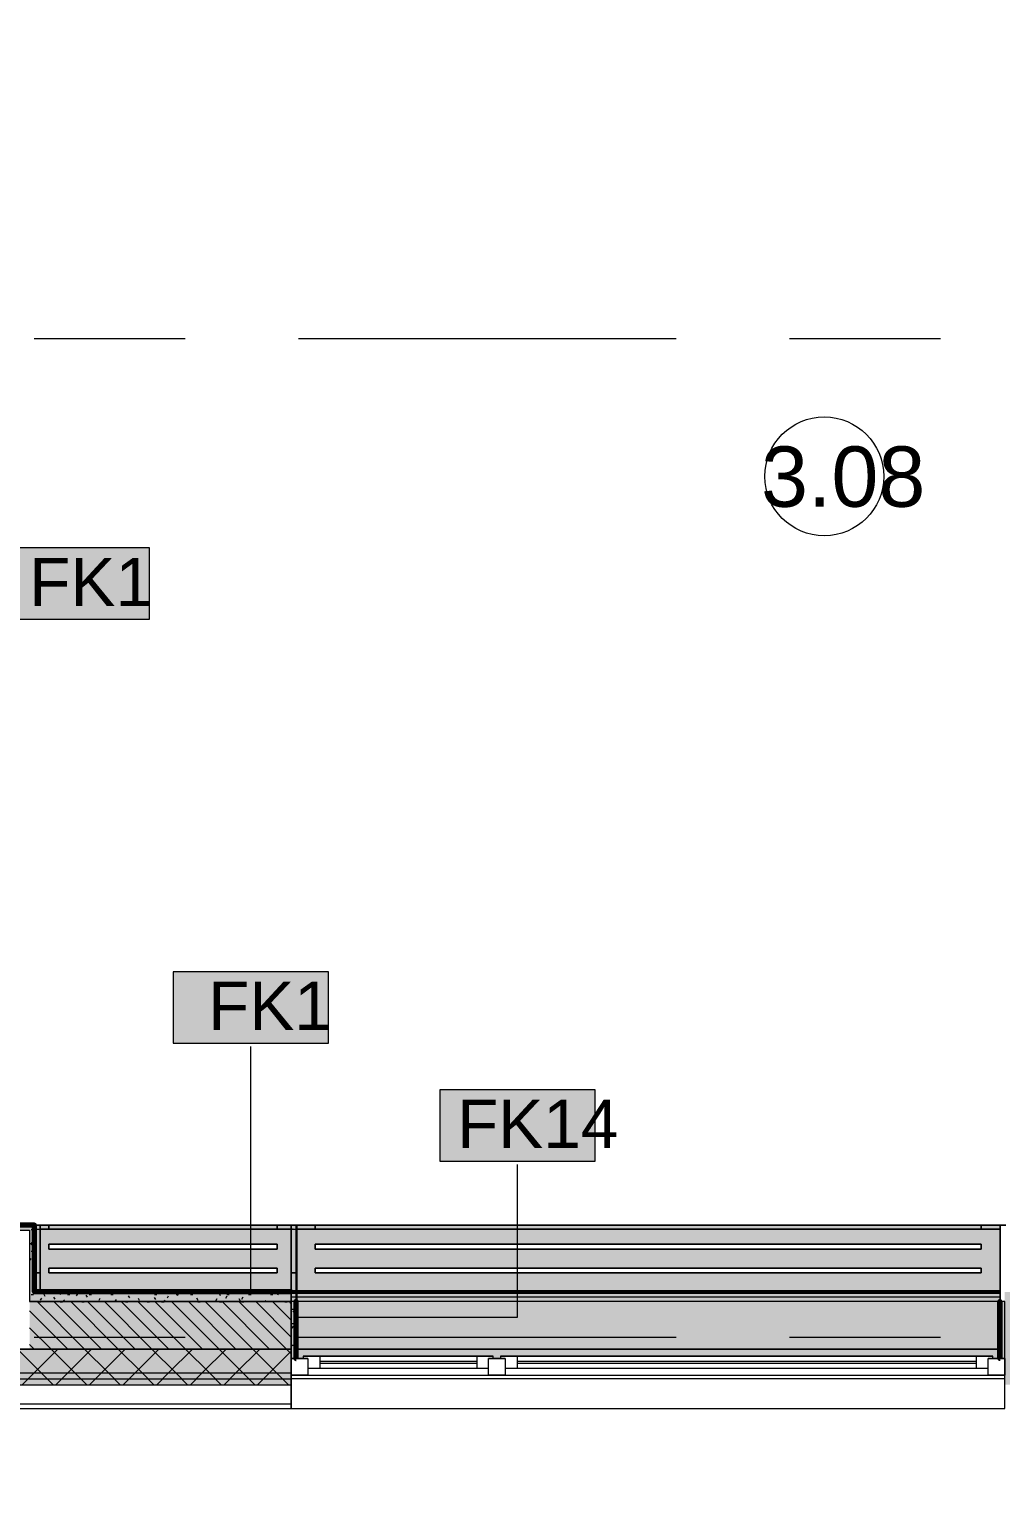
# Model space of a CAD drawing. Header units: millimetres. Extents: x -3817 to 677485, y -22715 to 103890.
# Drawn here: x 628166 to 632248, y 4757 to 10977 of the extents above; entities that cross this region are included whole.
import ezdxf

# ---------------------------------------------------------------- set-up
doc = ezdxf.new("R2010")
doc.units = ezdxf.units.MM
doc.layers.add('PDF _Геометрия', color=7, linetype='Continuous', true_color=0x1d1d1d)
doc.layers.add('PDF _Сплошная заливка', color=7, linetype='Continuous', true_color=0xffffff)
doc.layers.add('PDF _Текст', color=7, linetype='Continuous')
doc.styles.add('PDF GOST-Common', font='arial.ttf')

msp = doc.modelspace()

# ---------------------------------------------------------------- hatches: boundary and pattern name
at = {"layer": 'PDF _Сплошная заливка', "transparency": 33554559}
msp.add_hatch(color=256, dxfattribs=at).paths.add_polyline_path([(628165.5, 5926.9), (628185.5, 5926.9), (628185.5, 5946.9), (627905.5, 5946.9), (627905.5, 5926.9)])
at = {"layer": 'PDF _Сплошная заливка', "true_color": 0xeae6de, "transparency": 33554559}
h = msp.add_hatch(color=254, dxfattribs=at)
h.paths.add_polyline_path([(629267, 5626.9), (629286.5, 5626.9), (629286.5, 5947.8), (628186.5, 5946.9), (628186.5, 5667.9), (629265.4, 5666.9), (629265.5, 5626.9)], flags=0)
h.paths.add_polyline_path([(628246.2, 5747.8), (628246.2, 5767.8), (629206.5, 5767.8), (629206.5, 5747.8), (628369.6, 5747.8)], flags=0)
h.paths.add_polyline_path([(628246.2, 5847.8), (628246.2, 5867.8), (629206.5, 5867.8), (629206.5, 5847.8), (628369.6, 5847.8)], flags=0)
h = msp.add_hatch(color=254, dxfattribs=at)
h.paths.add_polyline_path([(632244.5, 5387.9), (632246.5, 5947.8), (629286.5, 5947.8), (629286.5, 5387.9), (629315.5, 5387.9), (629315.5, 5396.9), (630115.5, 5396.9), (630115.5, 5387.9), (630145.5, 5387.9), (630145.5, 5396.9), (632215.5, 5396.9), (632215.5, 5387.9)], flags=0)
h.paths.add_polyline_path([(632011.4, 5747.8), (629366.5, 5747.8), (629366.5, 5767.8), (632166.5, 5767.8), (632166.5, 5747.8)], flags=0)
h.paths.add_polyline_path([(632011.4, 5847.8), (629366.5, 5847.8), (629366.5, 5867.8), (632166.5, 5867.8), (632166.5, 5847.8)], flags=0)
at = {"layer": 'PDF _Сплошная заливка', "transparency": 33554559}
h = msp.add_hatch(color=256, dxfattribs=at)
h.paths.add_polyline_path([(632265.5, 5626.9), (632535.5, 5626.9), (632535.5, 5666.9), (632265.5, 5666.9)], flags=0)
h.paths.add_polyline_path([(629098, 5626.9), (629265.4, 5626.9), (629265.4, 5666.9), (628185.5, 5666.9), (628185.5, 5626.9), (628369.6, 5626.9)], flags=0)
h = msp.add_hatch(color=256, dxfattribs=at)
h.paths.add_polyline_path([(636385.5, 5426.9), (636385.5, 5626.9), (636310.5, 5626.9), (636310.5, 5426.9), (636381.5, 5426.9)], flags=0)
h.paths.add_polyline_path([(635385.5, 5426.9), (635385.5, 5626.9), (634485.5, 5626.9), (634485.5, 5426.9), (634924.8, 5426.9)], flags=0)
h.paths.add_polyline_path([(633585.5, 5426.9), (633585.5, 5626.9), (633035.5, 5626.9), (633035.5, 5426.9), (633468.1, 5426.9)], flags=0)
h.paths.add_polyline_path([(632265.5, 5426.9), (632535.5, 5426.9), (632535.5, 5626.9), (632265.5, 5626.9), (632265.5, 5520.7)], flags=0)
h.paths.add_polyline_path([(629265.5, 5426.9), (629265.5, 5626.9), (628165.5, 5626.9), (628165.5, 5426.9), (629098, 5426.9)], flags=0)
h = msp.add_hatch(color=256, dxfattribs=at)
h.paths.add_polyline_path([(636885.5, 5326.9), (636887.1, 5326.9), (636885.5, 5426.9), (636285.5, 5426.9), (636285.5, 5326.9), (636385.5, 5326.9)], flags=0)
h.paths.add_polyline_path([(635385.5, 5326.9), (635385.5, 5426.9), (634485.5, 5426.9), (634485.5, 5326.9), (634924.8, 5326.9)], flags=0)
h.paths.add_polyline_path([(633585.5, 5326.9), (633585.5, 5426.9), (632265.5, 5426.9), (632265.5, 5326.9), (633468.1, 5326.9)], flags=0)
h.paths.add_polyline_path([(629098, 5326.9), (629265.5, 5326.9), (629265.5, 5426.9), (627885.5, 5426.9), (627885.5, 5326.9), (628369.6, 5326.9)], flags=0)
h = msp.add_hatch(color=256, dxfattribs=at)
h.paths.add_polyline_path([(636987.1, 5276.9), (636987.1, 5326.9), (636285.5, 5326.9), (636285.5, 5276.9), (636887.1, 5276.9)], flags=0)
h.paths.add_polyline_path([(635385.5, 5276.9), (635385.5, 5326.9), (634485.5, 5326.9), (634485.5, 5276.9), (634924.8, 5276.9)], flags=0)
h.paths.add_polyline_path([(633585.5, 5276.9), (633585.5, 5326.9), (632265.5, 5326.9), (632265.5, 5276.9), (633468.1, 5276.9)], flags=0)
h.paths.add_polyline_path([(629098, 5276.9), (629265.5, 5276.9), (629265.5, 5326.9), (627885.5, 5326.9), (627885.5, 5276.9), (628369.6, 5276.9)], flags=0)

# ---------------------------------------------------------------- linework, layer by layer
at = {"layer": 'PDF _Геометрия', "color": 231, "lineweight": 70, "true_color": 0xff80c0}
for points in [[(629265.5, 5666.9), (629265.5, 5667.9), (628186.5, 5667.9), (628186.5, 5946.9), (628186.5, 5947.9), (627906.5, 5947.9), (627906.5, 10976.9), (627905.5, 10976.9)], [(628185.5, 5946.9), (628185.5, 5926.9)]]:
    msp.add_lwpolyline(points, dxfattribs=at)
at = {"layer": 'PDF _Геометрия', "color": 231, "lineweight": 9, "true_color": 0xff80c0}
for points in [[(627905.5, 10976.9), (627905.5, 5946.9), (627906.5, 5946.9), (628185.5, 5946.9)], [(628185.5, 5926.9), (628185.5, 5666.9), (628186.5, 5666.9), (629265.5, 5666.9)]]:
    msp.add_lwpolyline(points, dxfattribs=at)
at = {"layer": 'PDF _Геометрия', "color": 9, "lineweight": 9, "true_color": 0xc0c0c0}
for points in [[(627885.5, 5926.9), (627885.5, 9776.9), (627885.5, 5926.9), (627905.5, 5926.9), (628165.5, 5926.9), (628165.5, 5626.9), (628185.5, 5626.9), (629265.4, 5626.9), (629265.4, 5666.9)], [(625970.5, 9556.9), (627665.5, 9556.9), (627665.5, 3026.9), (627885.5, 3026.9), (628043.5, 3026.9), (628043.5, 5176.9), (629265.5, 5176.9), (629265.5, 5426.9), (629265.5, 5626.9), (628165.5, 5626.9)], [(628185.5, 5926.9), (628185.5, 5946.9)], [(629265.5, 5386.9), (629265.5, 5176.9), (632265.5, 5176.9), (632265.5, 5386.9)]]:
    msp.add_lwpolyline(points, dxfattribs=at)
at = {"layer": 'PDF _Геометрия', "color": 253, "lineweight": 9, "true_color": 0xaaaaaa}
for points in [[(628185.2, 9676.9), (628820.2, 9676.9)], [(629296.4, 9676.9), (630883.9, 9676.9)], [(631360.2, 9676.9), (631995.2, 9676.9)], [(628185.2, 5476.9), (628820.2, 5476.9)], [(629296.4, 5476.9), (630883.9, 5476.9)], [(631360.2, 5476.9), (631995.2, 5476.9)], [(629335.5, 5386.9), (629265.5, 5386.9)], [(629385.5, 5376.9), (630045.5, 5376.9)], [(630045.5, 5366.9), (629385.5, 5366.9)], [(630165.5, 5386.9), (630095.5, 5386.9)], [(630215.5, 5376.9), (632145.5, 5376.9)], [(632145.5, 5366.9), (630215.5, 5366.9)], [(632265.5, 5386.9), (632195.5, 5386.9)], [(629265.5, 5316.9), (632265.5, 5316.9)]]:
    msp.add_lwpolyline(points, dxfattribs=at)
at = {"layer": 'PDF _Геометрия', "color": 7, "lineweight": 9}
for points in [[(628670, 8796.8), (628016.9, 8796.8), (628016.9, 8496.8), (628670, 8496.8)], [(629422.1, 7014.3), (628769, 7014.3), (628769, 6714.3), (629422.1, 6714.3)], [(630543, 6517.5), (629889.9, 6517.5), (629889.9, 6217.5), (630543, 6217.5)], [(629265.5, 5426.9), (628065.5, 5426.9)]]:
    msp.add_lwpolyline(points, close=True, dxfattribs=at)
for points in [[(629095.6, 5667.4), (629095.6, 6700.4)], [(629292.6, 5561.1), (630216.5, 5561.1), (630216.5, 6203.6)], [(628185.5, 5946.9), (627906.5, 5946.9)], [(628185.5, 5666.9), (628185.5, 5926.9)], [(629265.4, 5666.9), (628186.5, 5666.9)], [(627885.5, 5326.9), (629265.5, 5326.9)], [(627964.5, 3026.9), (627964.5, 5301.9), (629265.5, 5301.9)], [(627885.5, 5276.9), (629265.5, 5276.9)], [(627885.5, 5196.9), (628035.5, 5196.9), (628038.5, 5196.9), (629265.5, 5196.9)]]:
    msp.add_lwpolyline(points, dxfattribs=at)
at = {"layer": 'PDF _Геометрия', "color": 8, "lineweight": 9, "true_color": 0x808080}
for points in [[(629286.5, 5587.9), (629286.5, 5947.8), (628166.2, 5947.8), (629286.5, 5947.8), (632246.5, 5947.8), (632246.5, 5626.9), (632246.5, 5947.8), (629286.5, 5947.8), (629286.5, 5387.9), (629315.5, 5387.9), (629286.5, 5387.9)], [(628210.2, 5947.8), (629265.4, 5947.8), (628210.2, 5947.8)], [(628246.5, 5947.8), (629206.5, 5947.8), (628246.5, 5947.8)], [(632246.4, 5947.8), (629289.4, 5947.8), (632246.4, 5947.8)], [(632166.5, 5947.8), (629366.5, 5947.8), (632166.5, 5947.8)]]:
    msp.add_lwpolyline(points, dxfattribs=at)
for points in [[(628166.5, 5947.8), (628186.2, 5947.8)], [(628210.2, 5947.9), (628186.2, 5947.9)], [(628210.2, 5947.9), (628186.2, 5947.9)], [(629289.4, 5947.9), (629265.4, 5947.9)], [(629289.4, 5947.9), (629265.4, 5947.9)], [(632270.4, 5947.9), (632246.4, 5947.9)], [(632270.4, 5947.9), (632246.4, 5947.9)], [(628246.2, 5847.8), (628246.2, 5867.8), (629206.5, 5867.8), (629206.5, 5847.8)], [(628246.2, 5847.8), (629206.5, 5847.8), (629206.5, 5867.8), (628246.2, 5867.8)], [(632166.5, 5867.8), (632166.5, 5847.8), (629366.5, 5847.8), (629366.5, 5867.8)], [(632166.5, 5867.8), (629366.5, 5867.8), (629366.5, 5847.8), (632166.5, 5847.8)], [(628246.2, 5747.8), (628246.2, 5767.8), (629206.5, 5767.8), (629206.5, 5747.8)], [(628246.2, 5747.8), (629206.5, 5747.8), (629206.5, 5767.8), (628246.2, 5767.8)], [(632166.5, 5767.8), (632166.5, 5747.8), (629366.5, 5747.8), (629366.5, 5767.8)], [(632166.5, 5767.8), (629366.5, 5767.8), (629366.5, 5747.8), (632166.5, 5747.8)], [(630115.5, 5387.9), (630145.5, 5387.9)], [(632215.5, 5387.9), (632244.5, 5387.9)]]:
    msp.add_lwpolyline(points, close=True, dxfattribs=at)
at = {"layer": 'PDF _Геометрия', "color": 253, "lineweight": 9, "true_color": 0x9b9b9b}
for points in [[(628172.1, 5930.7), (628182.2, 5930.7)], [(628174.9, 5875.7), (628169.9, 5867)], [(628177.4, 5863.4), (628172.4, 5872.1)], [(628170.8, 5807.7), (628165.8, 5799)], [(628172.1, 5839.3), (628182.2, 5839.3)], [(628182, 5766.1), (628176.9, 5757.3)], [(628185.5, 5727.6), (628180.6, 5736.1)], [(628298.7, 5663.5), (628293.7, 5654.7)], [(628503.4, 5664.5), (628502.1, 5666.9)], [(628582.2, 5666.9), (628581, 5664.8)], [(628790.2, 5661.3), (628785.1, 5652.6)], [(628828.6, 5666.9), (628826.8, 5663.7)], [(628899, 5666.9), (628894.8, 5659.6)], [(628926.9, 5662.6), (628924.4, 5666.9)], [(628968.5, 5651.5), (628963.5, 5660.2)], [(629145.3, 5666.9), (629140.5, 5658.5)], [(629213.6, 5663.2), (629208.6, 5654.5)], [(628172.1, 5656.4), (628182.2, 5656.4)], [(628202.6, 5625.9), (628212.6, 5625.9)], [(628215.4, 5641.1), (628210.4, 5632.4)], [(628231.3, 5648.2), (628226.3, 5656.9)], [(628272.9, 5637), (628267.9, 5645.7)], [(628294, 5625.9), (628304.1, 5625.9)], [(628314, 5626.9), (628309.6, 5634.6)], [(628324.5, 5656.4), (628334.6, 5656.4)], [(628366.7, 5659.4), (628361.7, 5650.7)], [(628385.5, 5625.9), (628395.5, 5625.9)], [(628409, 5645.2), (628404, 5653.9)], [(628415.9, 5656.4), (628426, 5656.4)], [(628461.2, 5640.1), (628456.1, 5631.3)], [(628507.4, 5656.4), (628517.4, 5656.4)], [(628529.2, 5636), (628524.2, 5627.3)], [(628568.3, 5625.9), (628578.4, 5625.9)], [(628586.7, 5642.2), (628581.7, 5650.9)], [(628628.3, 5631), (628623.3, 5639.8)], [(628659.8, 5625.9), (628669.8, 5625.9)], [(628690.3, 5656.4), (628700.3, 5656.4)], [(628696.4, 5635.1), (628691.4, 5643.8)], [(628720.7, 5625.9), (628730.8, 5625.9)], [(628736.4, 5626.9), (628733, 5632.7)], [(628748.5, 5650.1), (628743.5, 5641.4)], [(628781.7, 5656.4), (628791.8, 5656.4)], [(628842.7, 5656.4), (628852.7, 5656.4)], [(628874.1, 5632.1), (628869.1, 5640.8)], [(628873.1, 5625.9), (628883.2, 5625.9)], [(628952.6, 5637.9), (628947.6, 5629.2)], [(628964.6, 5625.9), (628974.6, 5625.9)], [(628994.3, 5649), (628989.2, 5640.3)], [(628995.1, 5656.4), (629005.1, 5656.4)], [(629051.8, 5629.1), (629046.8, 5637.9)], [(629056, 5625.9), (629066.1, 5625.9)], [(629062.3, 5644.9), (629057.3, 5636.2)], [(629086.5, 5656.4), (629096.6, 5656.4)], [(629158.7, 5626.9), (629156.4, 5630.8)], [(629177.9, 5656.4), (629188, 5656.4)], [(629238.9, 5625.9), (629249, 5625.9)], [(629269.4, 5595.4), (629279.4, 5595.4)], [(629277.6, 5591.1), (629272.5, 5582.3)], [(629273.5, 5523), (629268.4, 5514.3)], [(629269.4, 5534.5), (629279.4, 5534.5)], [(629284.6, 5481.4), (629279.6, 5472.7)], [(629285.5, 5529.2), (629285.4, 5529.3)], [(629268.1, 5437.3), (629265.5, 5441.9)], [(629269.4, 5443), (629279.4, 5443)], [(632247.4, 5397.6), (632245.5, 5401.1)]]:
    msp.add_lwpolyline(points, dxfattribs=at)
at = {"layer": 'PDF _Геометрия', "color": 254, "lineweight": 9, "true_color": 0xdfdfdf}
for points in [[(628210.2, 5947.8), (628186.2, 5947.8)], [(629289.4, 5947.8), (629286.5, 5947.8), (629265.4, 5947.8)], [(632246.5, 5947.8), (632246.5, 5931.8)]]:
    msp.add_lwpolyline(points, dxfattribs=at)
at = {"layer": 'PDF _Геометрия', "color": 9, "lineweight": 9, "true_color": 0xbfbfbf}
for points in [[(628186.2, 5947.8), (628210.2, 5947.8)], [(629265.4, 5947.8), (629286.5, 5947.8), (629289.4, 5947.8)], [(632246.5, 5931.8), (632246.5, 5947.8)]]:
    msp.add_lwpolyline(points, dxfattribs=at)
at = {"layer": 'PDF _Геометрия', "color": 254, "lineweight": 9, "true_color": 0xd5d3cf}
for points in [[(628186.5, 5931.8), (628210.2, 5931.8), (628210.2, 5947.8), (628210.2, 5931.8), (628210.2, 5947.8)], [(628246.5, 5931.8), (628246.5, 5947.8), (628246.5, 5931.8)], [(629265.4, 5946.2), (629265.4, 5931.8), (629270.5, 5931.8)], [(629265.4, 5931.8), (629265.4, 5946.2), (629265.4, 5931.8)], [(629273.7, 5931.8), (629286.5, 5931.8), (629286.5, 5947.8), (629286.5, 5931.8), (629289.4, 5931.8)], [(629289.4, 5944.9), (629289.4, 5947.8)], [(629265.4, 5747.9), (629265.4, 5667.9)]]:
    msp.add_lwpolyline(points, dxfattribs=at)
at = {"layer": 'PDF _Геометрия', "color": 254, "lineweight": 9, "true_color": 0xeae9e7}
for points in [[(628186.5, 5931.8), (628210.2, 5931.8)], [(629265.4, 5931.8), (629270.5, 5931.8)], [(629265.4, 5921.5), (629265.4, 5747.9)], [(629273.7, 5931.8), (629286.5, 5931.8), (629289.4, 5931.8)]]:
    msp.add_lwpolyline(points, dxfattribs=at)
at = {"layer": 'PDF _Геометрия', "color": 253, "lineweight": 9, "true_color": 0xaba79f}
for points in [[(628210.2, 5947.8), (628210.2, 5667.8), (628210.2, 5931.8)], [(628210.2, 5931.8), (628210.2, 5747.9), (628210.2, 5931.8)], [(628246.5, 5931.8), (629206.5, 5931.8), (628246.5, 5931.8)], [(629265.4, 5667.9), (629265.4, 5946.2)], [(629265.4, 5931.8), (629265.4, 5747.9), (629265.4, 5931.8)], [(629265.4, 5931.8), (629265.4, 5926.8)], [(629289.4, 5940.5), (629289.4, 5607.9), (629286.5, 5607.9)], [(629289.4, 5947.8), (629289.4, 5944.9)], [(629289.4, 5944.2), (629289.4, 5941.2)], [(629289.4, 5667.9), (629289.4, 5931.8)], [(629289.4, 5931.8), (629289.4, 5747.9), (629289.4, 5931.8)], [(632166.5, 5931.8), (629366.5, 5931.8), (632166.5, 5931.8)], [(632246.4, 5626.9), (632246.4, 5947.7)], [(632246.4, 5931.8), (632246.4, 5747.9), (632246.4, 5931.8)], [(632246.4, 5931.8), (632246.4, 5667.9)], [(629265.4, 5626.8), (629265.4, 5666.9)], [(629286.5, 5387.9), (629286.5, 5587.9)]]:
    msp.add_lwpolyline(points, dxfattribs=at)
for points in [[(628210.2, 5931.8), (629265.4, 5931.8)], [(629286.5, 5626.9), (629286.5, 5947.8)], [(629292.9, 5931.8), (629289.4, 5931.8)], [(632239.4, 5931.8), (629293.6, 5931.8)], [(632246.4, 5931.8), (632240.1, 5931.8)]]:
    msp.add_lwpolyline(points, close=True, dxfattribs=at)
at = {"layer": 'PDF _Геометрия', "color": 254, "lineweight": 9, "true_color": 0xd5d3cf}
for points in [[(629206.5, 5947.8), (629206.5, 5931.8)], [(629289.4, 5944.9), (629289.4, 5947.8)], [(629366.5, 5931.8), (629366.5, 5947.8)], [(632166.5, 5947.8), (632166.5, 5931.8)], [(628210.2, 5747.9), (628186.2, 5747.9)], [(629289.4, 5747.9), (629265.4, 5747.9)]]:
    msp.add_lwpolyline(points, close=True, dxfattribs=at)
at = {"layer": 'PDF _Геометрия', "color": 254, "lineweight": 9, "true_color": 0xe5e3df}
for points in [[(629265.4, 5926.8), (629265.4, 5921.5)], [(629270.5, 5931.8), (629273.7, 5931.8)]]:
    msp.add_lwpolyline(points, dxfattribs=at)
at = {"layer": 'PDF _Геометрия', "color": 9, "lineweight": 9, "true_color": 0xcbc7bf}
for points in [[(629273.7, 5931.8), (629270.5, 5931.8)], [(629289.4, 5941.2), (629289.4, 5944.2)], [(629289.4, 5931.8), (629289.4, 5940.5)], [(632246.4, 5947.7), (632246.4, 5931.8), (632246.4, 5947.7), (632246.4, 5931.8)], [(629265.4, 5666.9), (629265.4, 5626.9)], [(629265.5, 5666.9), (632246.5, 5666.9)], [(629265.4, 5646.9), (632246.5, 5646.9)], [(632246.5, 5626.9), (629267, 5626.9)]]:
    msp.add_lwpolyline(points, dxfattribs=at)
at = {"layer": 'PDF _Геометрия', "color": 7, "lineweight": 9, "true_color": 0xf4f4f3}
msp.add_lwpolyline([(629286.5, 5947.8), (629286.5, 5931.8)], close=True, dxfattribs=at)
at = {"layer": 'PDF _Геометрия', "color": 9, "lineweight": 9, "true_color": 0xcbc7bf}
for points in [[(629289.4, 5941.2), (629289.4, 5944.2)], [(629289.4, 5931.8), (629289.4, 5940.5)], [(632244.5, 5426.9), (629286.5, 5426.9)]]:
    msp.add_lwpolyline(points, close=True, dxfattribs=at)
at = {"layer": 'PDF _Геометрия', "color": 231, "lineweight": 53, "true_color": 0xeaa7bf}
for points in [[(629265.5, 5667.9), (632246.5, 5667.9)], [(632246.5, 5666.9), (629265.5, 5666.9)]]:
    msp.add_lwpolyline(points, dxfattribs=at)
at = {"layer": 'PDF _Геометрия', "lineweight": 9}
for points in [[(628547.1, 5276.9), (628497.1, 5326.9), (628397.1, 5426.9), (628197.1, 5626.9)], [(628467.8, 5426.9), (628267.8, 5626.9)], [(628688.5, 5276.9), (628638.5, 5326.9), (628538.5, 5426.9), (628338.5, 5626.9)], [(628609.2, 5426.9), (628409.2, 5626.9)], [(628829.9, 5276.9), (628779.9, 5326.9), (628679.9, 5426.9), (628479.9, 5626.9)], [(628750.7, 5426.9), (628550.7, 5626.9)], [(628971.4, 5276.9), (628921.4, 5326.9), (628821.4, 5426.9), (628621.4, 5626.9)], [(628892.1, 5426.9), (628692.1, 5626.9)], [(629112.8, 5276.9), (629062.8, 5326.9), (628962.8, 5426.9), (628762.8, 5626.9)], [(629033.5, 5426.9), (628833.5, 5626.9)], [(629254.2, 5276.9), (629204.2, 5326.9), (629104.2, 5426.9), (628904.2, 5626.9)], [(629174.9, 5426.9), (628974.9, 5626.9)], [(629265.5, 5407), (629245.6, 5426.9), (629045.6, 5626.9)], [(629265.5, 5477.7), (629116.3, 5626.9)], [(629265.5, 5548.5), (629187.1, 5626.9)], [(629265.5, 5619.2), (629257.8, 5626.9)], [(628326.4, 5426.9), (628165.5, 5587.8)], [(628405.7, 5276.9), (628355.7, 5326.9), (628255.7, 5426.9), (628165.5, 5517.1)], [(628264.3, 5276.9), (628214.3, 5326.9), (628114.3, 5426.9)], [(628134.6, 5276.9), (628184.6, 5326.9), (628284.6, 5426.9)], [(628185, 5426.9), (628165.5, 5446.4)], [(628276, 5276.9), (628326, 5326.9), (628426, 5426.9)], [(628417.5, 5276.9), (628467.5, 5326.9), (628567.5, 5426.9)], [(628558.9, 5276.9), (628608.9, 5326.9), (628708.9, 5426.9)], [(628700.3, 5276.9), (628750.3, 5326.9), (628850.3, 5426.9)], [(628841.7, 5276.9), (628891.7, 5326.9), (628991.7, 5426.9)], [(628983.1, 5276.9), (629033.1, 5326.9), (629133.1, 5426.9)], [(629124.6, 5276.9), (629174.6, 5326.9), (629265.5, 5417.8)]]:
    msp.add_lwpolyline(points, dxfattribs=at)
at = {"layer": 'PDF _Геометрия', "color": 9, "lineweight": 9, "true_color": 0xc0c0c0}
for points in [[(629285.5, 5386.9), (629285.5, 5626.9), (629265.5, 5626.9), (629265.5, 5386.9)], [(632265.5, 5386.9), (632265.5, 5626.9), (632245.5, 5626.9), (632245.5, 5386.9)]]:
    msp.add_lwpolyline(points, close=True, dxfattribs=at)
at = {"layer": 'PDF _Геометрия', "color": 7, "lineweight": 70, "true_color": 0xffd2ff}
for points in [[(629286.5, 5386.9), (629286.5, 5626.9), (629285.5, 5626.9), (629285.5, 5386.9)], [(632245.5, 5386.9), (632245.5, 5626.9), (632244.5, 5626.9), (632244.5, 5386.9)]]:
    msp.add_lwpolyline(points, close=True, dxfattribs=at)
at = {"layer": 'PDF _Геометрия', "color": 9, "lineweight": 9, "true_color": 0xc1bbaf}
msp.add_lwpolyline([(629286.5, 5626.9), (629286.5, 5587.9)], close=True, dxfattribs=at)
at = {"layer": 'PDF _Геометрия', "color": 253, "lineweight": 13, "true_color": 0xaaaaaa}
for points in [[(629265.5, 5316.9), (629265.5, 5386.9), (629335.5, 5386.9), (629335.5, 5316.9)], [(630115.5, 5396.9), (629315.5, 5396.9), (629315.5, 5386.9), (629335.5, 5386.9), (629335.5, 5346.9), (630095.5, 5346.9), (630095.5, 5386.9), (630115.5, 5386.9)], [(630095.5, 5316.9), (630095.5, 5386.9), (630165.5, 5386.9), (630165.5, 5316.9)], [(632215.5, 5396.9), (630145.5, 5396.9), (630145.5, 5386.9), (630165.5, 5386.9), (630165.5, 5346.9), (632195.5, 5346.9), (632195.5, 5386.9), (632215.5, 5386.9)], [(632195.5, 5316.9), (632195.5, 5386.9), (632265.5, 5386.9), (632265.5, 5316.9)]]:
    msp.add_lwpolyline(points, close=True, dxfattribs=at)
for points in [[(629315.5, 5396.9), (630115.5, 5396.9)], [(629385.5, 5396.9), (629385.5, 5346.9)], [(630045.5, 5396.9), (630045.5, 5346.9)], [(630145.5, 5396.9), (632215.5, 5396.9)], [(630215.5, 5396.9), (630215.5, 5346.9)], [(632145.5, 5396.9), (632145.5, 5346.9)]]:
    msp.add_lwpolyline(points, dxfattribs=at)
at = {"layer": 'PDF _Геометрия', "color": 116, "lineweight": 13, "true_color": 0x008040}
msp.add_lwpolyline([(632265.5, 5301.9), (629265.5, 5301.9)], dxfattribs=at)
at = {"layer": 'PDF _Геометрия', "color": 7, "lineweight": 9}
msp.add_circle((631507, 9097.7), 250, dxfattribs=at)
msp.add_circle((631507, 9097.7), 250, dxfattribs=at)
at = {"layer": 'PDF _Сплошная заливка', "lineweight": 9, "transparency": 33554559}
for points in [[(628670, 8796.8), (628016.9, 8796.8), (628670, 8496.8), (628016.9, 8496.8)], [(629422.1, 7014.3), (628769, 7014.3), (629422.1, 6714.3), (628769, 6714.3)], [(630543, 6517.5), (629889.9, 6517.5), (630543, 6217.5), (629889.9, 6217.5)]]:
    msp.add_solid(points, dxfattribs=at)
at = {"layer": 'PDF _Сплошная заливка', "color": 254, "lineweight": 35, "true_color": 0xffb9dc, "transparency": 33554559}
for points in [[(628185.5, 5946.9), (628186.5, 5947.9), (627906.5, 5946.9)], [(628185.5, 5666.9), (628186.5, 5667.9), (628185.5, 5926.9)]]:
    msp.add_solid(points, dxfattribs=at)
at = {"layer": 'PDF _Сплошная заливка', "lineweight": 35, "transparency": 33554559}
for points in [[(628185.5, 5626.9), (628185.5, 5926.9), (628165.5, 5626.9), (628165.5, 5926.9)], [(629285.5, 5386.9), (629285.5, 5626.9), (629265.5, 5386.9), (629265.5, 5626.9)], [(632265.5, 5386.9), (632265.5, 5626.9), (632245.5, 5386.9), (632245.5, 5626.9)]]:
    msp.add_solid(points, dxfattribs=at)

# ---------------------------------------------------------------- texts
at = {"layer": 'PDF _Текст', "color": 250, "true_color": 0x3c3c3c, "insert": (631241.3, 9094.9), "char_height": 254, "attachment_point": 4, "style": 'PDF GOST-Common'}
msp.add_mtext('3.08', dxfattribs=at)
at = {"layer": 'PDF _Текст', "char_height": 203.2, "attachment_point": 4, "style": 'PDF GOST-Common'}
for s, insert in [('FK1', (628164, 8653.4)), ('FK1', (628916.1, 6870.9)), ('FK14', (629962.8, 6374.1))]:
    msp.add_mtext(s, dxfattribs=dict(at, insert=insert))

doc.saveas('drawing.dxf')
